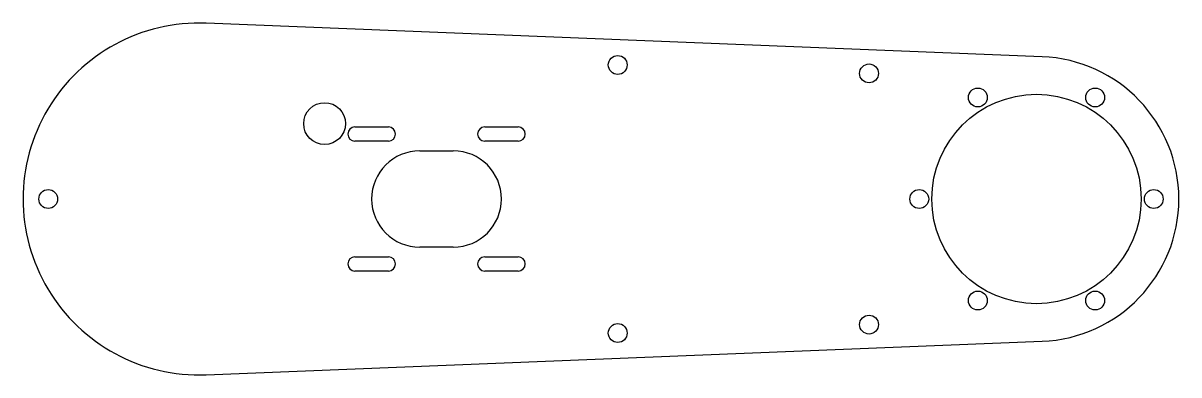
# Model space of a CAD drawing. Header units: millimetres. Extents: x -42 to 234, y -42 to 42.
import ezdxf

# ---------------------------------------------------------------- set-up
doc = ezdxf.new("R2010")
doc.units = ezdxf.units.MM
doc.layers.add('cut', color=7, linetype='Continuous')

msp = doc.modelspace()

# ---------------------------------------------------------------- linework, layer by layer
at = {"layer": 'cut'}
for p, q in [((201.36, 33.97), (1.68, 41.97)), ((37.23, 17.2), (45.23, 17.2)), ((68.23, 17.2), (76.23, 17.2)), ((45.23, 13.8), (37.23, 13.8)), ((76.23, 13.8), (68.23, 13.8)), ((52.73, 11.5), (60.73, 11.5)), ((60.73, -11.5), (52.73, -11.5)), ((37.23, -13.8), (45.23, -13.8)), ((68.23, -13.8), (76.23, -13.8)), ((45.23, -17.2), (37.23, -17.2)), ((76.23, -17.2), (68.23, -17.2)), ((1.68, -41.97), (201.36, -33.97))]:
    msp.add_line(p, q, dxfattribs=at)
for centre, radius in [((100, 32), 2.25), ((160, 30), 2.25), ((200, 0), 25), ((186, 24.25), 2.25), ((214, 24.25), 2.25), ((30, 18), 5), ((-36, 0), 2.25), ((172, 0), 2.25), ((228, 0), 2.25), ((186, -24.25), 2.25), ((214, -24.25), 2.25), ((100, -32), 2.25), ((160, -30), 2.25)]:
    msp.add_circle(centre, radius, dxfattribs=at)
for centre, radius, start, end in [((0, 0), 42, -272.2961, -87.7039), ((200, 0), 34, -447.7039, -272.2961), ((37.23, 15.5), 1.7, -270, -90), ((45.23, 15.5), 1.7, -90, 90), ((68.23, 15.5), 1.7, -270, -90), ((76.23, 15.5), 1.7, -90, 90), ((52.73, 0), 11.5, -270, -90), ((60.73, 0), 11.5, -90, 90), ((37.23, -15.5), 1.7, -270, -90), ((45.23, -15.5), 1.7, -90, 90), ((68.23, -15.5), 1.7, -270, -90), ((76.23, -15.5), 1.7, -90, 90)]:
    msp.add_arc(centre, radius, start, end, dxfattribs=at)

doc.saveas('drawing.dxf')
